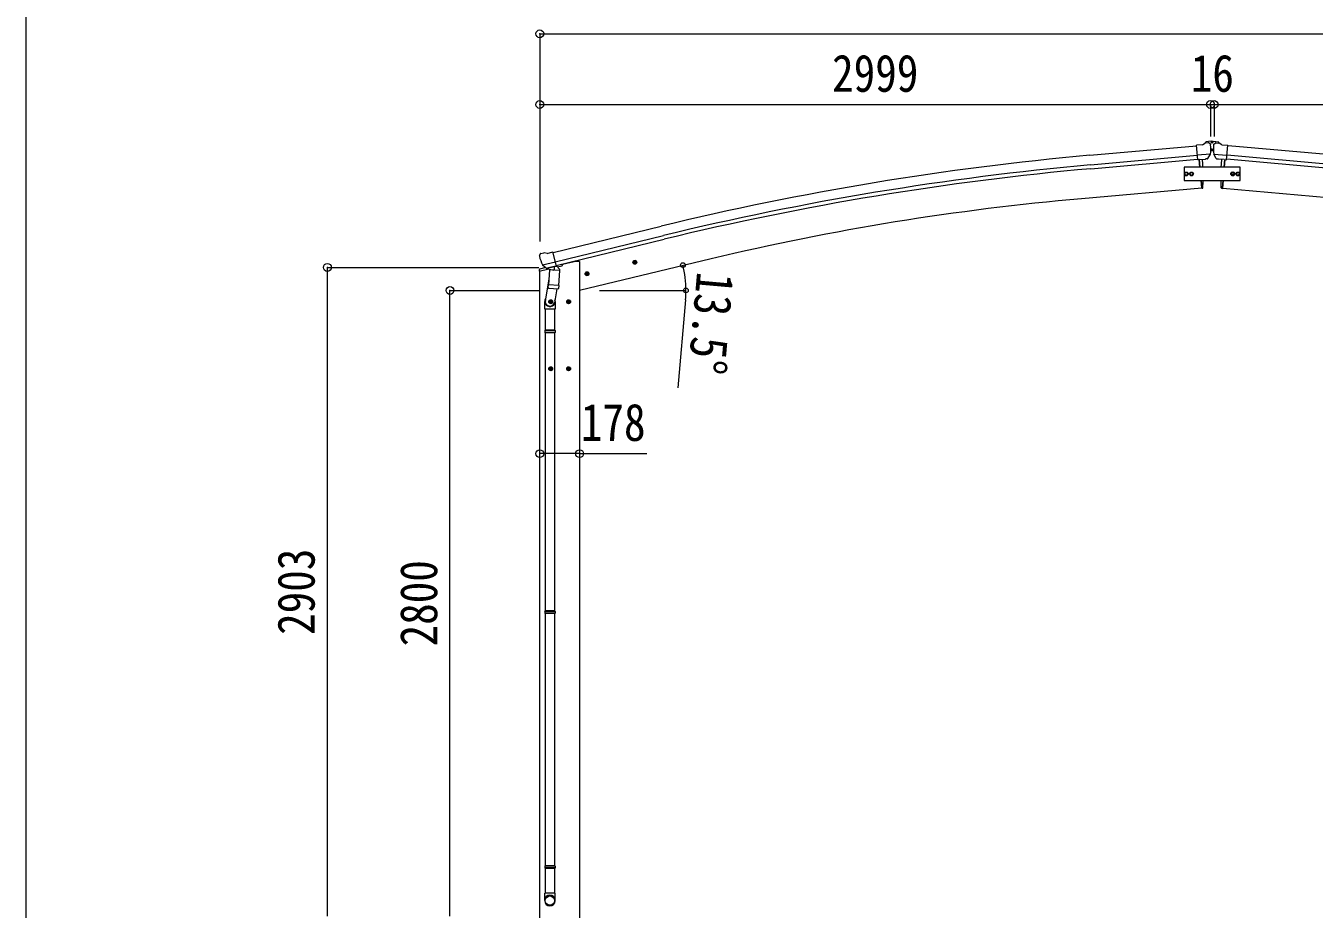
# Model space of a CAD drawing. Units: millimetres at full size. Extents: x -9783 to 33754, y -10064 to 6752.
# Drawn here: x -9783 to -4022, y -4014 to -62 of the extents above; entities that cross this region are included whole.
import ezdxf
from ezdxf.enums import TextEntityAlignment as Align

# ---------------------------------------------------------------- set-up
doc = ezdxf.new("R2010")
doc.units = ezdxf.units.MM
doc.header["$LTSCALE"] = 35
doc.header["$PDMODE"] = 32
doc.header["$PDSIZE"] = 35
for name, color, linetype, lineweight in [('0-1_本体', 4, 'Continuous', 9), ('0-2_部品', 7, 'Continuous', 9), ('0-7_合掌部品', 3, 'Continuous', 9), ('0-A_寸法', 6, 'Continuous', 9), ('F-0_240', 7, 'Continuous', 9)]:
    doc.layers.add(name, color=color, linetype=linetype, lineweight=lineweight)
doc.styles.add('ＭＳ ゴシック', font='')
doc.styles.get('ＭＳ ゴシック').set_extended_font_data('MS Gothic')

msp = doc.modelspace()

# ---------------------------------------------------------------- linework, layer by layer
at = {"layer": '0-1_本体'}
for p, q in [((-5025.66, -641.3), (-4548.33, -598.25)), ((-3929.68, -641.3), (-4407.01, -598.25)), ((-5021.78, -684.28), (-4544.61, -641.25)), ((-5020.27, -701.06), (-4543.1, -658.02)), ((-3935.06, -701.06), (-4412.24, -658.02)), ((-3933.55, -684.28), (-4410.72, -641.25)), ((-4524.62, -788.83), (-5062.57, -835.9)), ((-4430.71, -788.83), (-3892.76, -835.9)), ((-7425.18, -1075.78), (-6942.3, -958.3)), ((-7415.15, -1117.76), (-6932.06, -1000.46)), ((-7411.17, -1134.12), (-6928.09, -1016.82)), ((-7456.68, -1142.66), (-7456.68, -1143.21)), ((-7382.66, -1128.41), (-7330.65, -1115.93)), ((-7306.65, -1115.93), (-7330.65, -1115.93)), ((-6718.56, -1104.74), (-7306.65, -1245.93)), ((-7306.65, -1115.93), (-7306.65, -4595.93)), ((-7484.65, -4595.93), (-7484.65, -1159.37))]:
    msp.add_line(p, q, dxfattribs=at)
at = {"layer": '0-1_本体', "color": 6}
msp.add_line((-7306.65, -1976.11), (-7484.65, -1976.11), dxfattribs=at)
at = {"layer": '0-1_本体'}
for centre, radius, start, end in [((-3849.6, -13695.33), 13106.9, 95.14794, 103.64794), ((-3849.6, -13695.33), 13063.74, 95.14794, 103.64794), ((-3849.6, -13695.33), 13046.9, 95.14794, 103.64794), ((-4083.97, -12098.55), 11305.08, 94.96591, 103.47643)]:
    msp.add_arc(centre, radius, start, end, dxfattribs=at)
at = {"layer": '0-2_部品'}
for p, q in [((-7486.64, -1091.36), (-7486.36, -1092.51)), ((-7482.42, -1082.78), (-7486.28, -1089.08)), ((-7479.32, -1080.53), (-7466.14, -1077.37)), ((-7451.58, -1080.04), (-7464.84, -1077.34)), ((-7451.58, -1080.04), (-7425.65, -1073.82)), ((-7487.21, -1159.98), (-7444.19, -1149.66)), ((-7458.76, -1143.9), (-7484.91, -1150.18)), ((-7472.58, -1131.66), (-7415.08, -1117.86)), ((-7455.73, -1146.57), (-7472.11, -1132.08)), ((-7453.02, -1147.14), (-7445.5, -1145.34)), ((-7452.19, -1147.03), (-7450.66, -1146.67)), ((-7450.66, -1146.67), (-7413.95, -1137.86)), ((-7448.82, -1146.9), (-7448.87, -1147.64)), ((-7448.11, -1148.68), (-7422.3, -1155.11)), ((-7439.42, -1150.84), (-7439.65, -1154.13)), ((-7419.9, -1139.68), (-7420.93, -1154.29)), ((-7413.95, -1137.86), (-7412.42, -1137.49)), ((-7410.87, -1135.38), (-7409.93, -1135.45)), ((-7409.93, -1135.45), (-7396.61, -1150.77)), ((-7405.63, -1140.4), (-7386.49, -1135.8)), ((-7396.61, -1150.77), (-7397.05, -1157.11)), ((-7382.66, -1127.2), (-7382.66, -1130.94)), ((-7069.16, -1122.16), (-7049.71, -1117.5)), ((-7064.6, -1114.39), (-7066.73, -1121.58)), ((-7057.3, -1112.63), (-7064.6, -1114.39)), ((-7057.1, -1129.55), (-7061.77, -1110.11)), ((-7052.13, -1118.08), (-7057.3, -1112.63)), ((-7054.27, -1125.27), (-7052.13, -1118.08)), ((-7487.21, -1153.09), (-7487.21, -1159.98)), ((-7444.14, -1196.09), (-7460.05, -1292.26)), ((-7441.2, -1154.02), (-7445.87, -1220.86)), ((-7395.51, -1157.22), (-7441.2, -1154.02)), ((-7400.18, -1224.06), (-7395.51, -1157.22)), ((-7283.09, -1173.53), (-7263.64, -1168.86)), ((-7278.53, -1165.75), (-7280.66, -1172.94)), ((-7271.23, -1163.99), (-7278.53, -1165.75)), ((-7271.03, -1180.91), (-7275.7, -1161.47)), ((-7266.07, -1169.44), (-7271.23, -1163.99)), ((-7268.2, -1176.64), (-7266.07, -1169.44)), ((-7446.73, -1233.33), (-7445.86, -1220.86)), ((-7446.33, -1234.68), (-7446.34, -1234.68)), ((-7400.18, -1224.06), (-7445.87, -1220.86)), ((-7444.89, -1235.46), (-7403.19, -1238.38)), ((-7408.62, -1238), (-7419.35, -1301.59)), ((-7400.2, -1224.05), (-7401.08, -1236.75)), ((-7462.2, -1329.43), (-7462.2, -1295.07)), ((-7425.65, -1296.17), (-7445.65, -1296.17)), ((-7435.65, -1288.66), (-7442.15, -1292.41)), ((-7442.15, -1292.41), (-7442.15, -1299.92)), ((-7442.15, -1299.92), (-7435.65, -1303.67)), ((-7435.65, -1306.17), (-7435.65, -1286.17)), ((-7429.15, -1292.41), (-7435.65, -1288.66)), ((-7416.2, -1294.77), (-7416.2, -1329.43)), ((-7345.65, -1296.17), (-7365.65, -1296.17)), ((-7355.65, -1288.66), (-7362.15, -1292.41)), ((-7362.15, -1292.41), (-7362.15, -1299.92)), ((-7362.15, -1299.92), (-7355.65, -1303.67)), ((-7355.65, -1306.17), (-7355.65, -1286.17)), ((-7349.15, -1292.41), (-7355.65, -1288.66)), ((-7416.2, -1329.43), (-7462.2, -1329.43)), ((-7460.2, -1329.43), (-7460.2, -1423.43)), ((-7418.2, -1329.43), (-7418.2, -1423.43)), ((-7462.2, -1425.43), (-7461.2, -1423.43)), ((-7416.2, -1425.43), (-7462.2, -1425.43)), ((-7416.2, -1433.43), (-7462.2, -1433.43)), ((-7417.2, -1423.43), (-7461.2, -1423.43)), ((-7417.2, -1435.43), (-7461.2, -1435.43)), ((-7460.2, -1435.43), (-7460.2, -2679.61)), ((-7418.2, -1435.43), (-7418.2, -2679.61)), ((-7416.2, -1425.43), (-7417.2, -1423.43)), ((-7416.2, -1433.43), (-7417.2, -1435.43)), ((-7416.2, -1425.43), (-7416.2, -1433.43)), ((-7425.65, -1596.17), (-7445.65, -1596.17)), ((-7435.65, -1588.66), (-7442.15, -1592.41)), ((-7442.15, -1592.41), (-7442.15, -1599.92)), ((-7442.15, -1599.92), (-7435.65, -1603.67)), ((-7435.65, -1606.17), (-7435.65, -1586.17)), ((-7429.15, -1592.41), (-7435.65, -1588.66)), ((-7345.65, -1596.17), (-7365.65, -1596.17)), ((-7355.65, -1588.66), (-7362.15, -1592.41)), ((-7362.15, -1592.41), (-7362.15, -1599.92)), ((-7362.15, -1599.92), (-7355.65, -1603.67)), ((-7355.65, -1606.17), (-7355.65, -1586.17)), ((-7349.15, -1592.41), (-7355.65, -1588.66)), ((-7462.2, -2681.61), (-7461.2, -2679.61)), ((-7416.2, -2681.61), (-7462.2, -2681.61)), ((-7416.2, -2689.61), (-7462.2, -2689.61)), ((-7417.2, -2679.61), (-7461.2, -2679.61)), ((-7417.2, -2691.61), (-7461.2, -2691.61)), ((-7460.2, -2691.61), (-7460.2, -3819.8)), ((-7418.2, -2691.61), (-7418.2, -3819.8)), ((-7416.2, -2681.61), (-7417.2, -2679.61)), ((-7416.2, -2689.61), (-7417.2, -2691.61)), ((-7416.2, -2681.61), (-7416.2, -2689.61)), ((-7462.2, -3821.8), (-7461.2, -3819.8)), ((-7416.2, -3821.8), (-7462.2, -3821.8)), ((-7416.2, -3829.8), (-7462.2, -3829.8)), ((-7417.2, -3819.8), (-7461.2, -3819.8)), ((-7417.2, -3831.8), (-7461.2, -3831.8)), ((-7460.2, -3831.8), (-7460.2, -3941.8)), ((-7418.2, -3831.8), (-7418.2, -3941.8)), ((-7416.2, -3821.8), (-7417.2, -3819.8)), ((-7416.2, -3829.8), (-7417.2, -3831.8)), ((-7416.2, -3821.8), (-7416.2, -3829.8)), ((-7462.2, -3975.94), (-7462.2, -3941.8)), ((-7416.2, -3941.8), (-7462.2, -3941.8)), ((-7416.2, -3975.94), (-7416.2, -3941.8))]:
    msp.add_line(p, q, dxfattribs=at)
for points in [[(-7420.22, -1139.27), (-7410.5, -1136.93), (-7425.65, -1073.82)], [(-7472.85, -1131.09), (-7472.27, -1131.93), (-7472.11, -1132.08)], [(-7420.22, -1139.27), (-7420.46, -1139.42), (-7445.22, -1145.36), (-7445.5, -1145.34)], [(-7066.73, -1121.58), (-7061.56, -1127.03), (-7054.27, -1125.27)], [(-7280.66, -1172.94), (-7275.5, -1178.39), (-7268.2, -1176.64)], [(-7435.65, -1303.67), (-7429.15, -1299.92), (-7429.15, -1292.41)], [(-7355.65, -1303.67), (-7349.15, -1299.92), (-7349.15, -1292.41)], [(-7462.2, -1425.43), (-7462.2, -1433.43), (-7461.2, -1435.43)], [(-7435.65, -1603.67), (-7429.15, -1599.92), (-7429.15, -1592.41)], [(-7355.65, -1603.67), (-7349.15, -1599.92), (-7349.15, -1592.41)], [(-7462.2, -2681.61), (-7462.2, -2689.61), (-7461.2, -2691.61)], [(-7462.2, -3821.8), (-7462.2, -3829.8), (-7461.2, -3831.8)]]:
    msp.add_lwpolyline(points, dxfattribs=at)
for centre, radius in [((-7059.43, -1119.83), 8.5), ((-7059.43, -1119.83), 7.7), ((-7059.43, -1119.83), 6.5), ((-7273.37, -1171.19), 8.5), ((-7273.37, -1171.19), 7.7), ((-7273.37, -1171.19), 6.5), ((-7435.65, -1296.17), 8.5), ((-7435.65, -1296.17), 7.7), ((-7435.65, -1296.17), 6.5), ((-7355.65, -1296.17), 8.5), ((-7355.65, -1296.17), 7.7), ((-7355.65, -1296.17), 6.5), ((-7435.65, -1596.17), 8.5), ((-7435.65, -1596.17), 7.7), ((-7435.65, -1596.17), 6.5), ((-7355.65, -1596.17), 8.5), ((-7355.65, -1596.17), 7.7), ((-7355.65, -1596.17), 6.5)]:
    msp.add_circle(centre, radius, dxfattribs=at)
for centre, radius, start, end in [((-7289.56, -1045.26), 202.4, 193.5, 205.09125), ((-7478.16, -1085.39), 5, 103.5, 148.5), ((-7465.44, -1080.28), 3, 78.5, 103.5), ((-7484.21, -1153.09), 3, 103.5, 180), ((-7452.3, -1146.55), 0.5, 248.23754, 283.5), ((-7449.32, -1146.86), 0.5, 356, 103.5), ((-7447.87, -1147.71), 1, 176, 256), ((-7419.31, -1139.76), 0.604, 100.59842, 172.20595), ((-7412.54, -1137), 0.5, 283.5, 318.76246), ((-7387.66, -1130.94), 5, 283.5, 0), ((-7421.95, -1154.14), 1.03, 250.03897, 351.96569), ((-7444.79, -1233.5), 1.95, 175.04017, 217.47766), ((-7444.75, -1233.47), 2, 217.40962, 266), ((-7403.05, -1236.39), 2, 266, 349.46843), ((-7432.2, -1295.07), 30, 177.45142, 180)]:
    msp.add_arc(centre, radius, start, end, dxfattribs=at)
for centre, major_axis, ratio, start_param, end_param in [((-7483.72, -1090.64), (-1.57, -2.57), 0.99628, 4.712389, 5.4996506), ((-7453.74, -1144.32), (-0.73, -2.92), 0.997631, 5.8041905, 6.6006116), ((-7453.69, -1144.09), (2.63, 3.16), 0.650902, 4.0958226, 4.1686332), ((-7453.72, -1144.22), (-0.73, -2.92), 0.997631, 0.3902369, 0.4789948), ((-7439.2, -1294.77), (23, 0), 0.996195, 2.5560258, 6.5663028), ((-7439.2, -1294.77), (21, 0), 0.996195, 2.9349147, 5.9512394), ((-7439.2, -3974.2), (-23, 0), 0.996195, 3.1415927, 6.2831853), ((-7439.2, -3975.94), (-23, 0), 0.996195, 3.1415927, 6.2831853), ((-7439.2, -3975.94), (0, -23.43), 0.981806, 4.712389, 7.8539816)]:
    msp.add_ellipse(centre, major_axis=major_axis, ratio=ratio, start_param=start_param, end_param=end_param, dxfattribs=at)
msp.add_ellipse((-7439.2, -3975.94), major_axis=(21, 0), ratio=0.996195, dxfattribs=at)
at = {"layer": '0-7_合掌部品'}
for p, q in [((-4521.94, -593.86), (-4548.51, -596.18)), ((-4542.85, -660.84), (-4548.51, -596.18)), ((-4521.94, -593.86), (-4510.22, -587.09)), ((-4495.32, -585.51), (-4508.98, -586.7)), ((-4482.39, -578.53), (-4506.52, -580.64)), ((-4486.18, -591.26), (-4491.67, -586.66)), ((-4485.12, -593.3), (-4485, -594.64)), ((-4484.4, -620.03), (-4472.37, -620.03)), ((-4482.39, -578.53), (-4474.39, -578.53)), ((-4477.13, -583.25), (-4476.29, -583.25)), ((-4477.13, -615.95), (-4476.29, -615.95)), ((-4474.39, -578.53), (-4450.25, -580.64)), ((-4471.74, -593.3), (-4471.86, -594.64)), ((-4470.68, -591.26), (-4465.19, -586.66)), ((-4461.54, -585.51), (-4447.88, -586.7)), ((-4446.89, -586.46), (-4450.25, -580.64)), ((-4446.89, -586.96), (-4446.89, -586.46)), ((-4434.92, -593.86), (-4446.64, -587.09)), ((-4434.92, -593.86), (-4408.35, -596.18)), ((-4414.01, -660.84), (-4408.35, -596.18)), ((-4485.64, -636.15), (-4544.56, -641.3)), ((-4532.89, -659.97), (-4542.85, -660.84)), ((-4535.88, -660.23), (-4532.87, -694.58)), ((-4532.87, -694.58), (-4535.88, -660.23)), ((-4499.28, -657.03), (-4506.99, -657.71)), ((-4496.89, -655.63), (-4485.96, -636.7)), ((-4471.21, -636.15), (-4412.3, -641.3)), ((-4459.96, -655.63), (-4470.9, -636.7)), ((-4457.58, -657.03), (-4449.87, -657.71)), ((-4420.98, -660.23), (-4423.99, -694.58)), ((-4423.99, -694.58), (-4420.98, -660.23)), ((-4423.97, -659.97), (-4414.01, -660.84)), ((-4527.62, -754.58), (-4524.62, -788.83)), ((-4524.82, -786.56), (-4527.62, -754.58)), ((-4524.58, -789.33), (-4524.82, -786.56)), ((-4521.97, -788.94), (-4524.58, -789.33)), ((-4434.89, -788.94), (-4432.28, -789.33)), ((-4432.28, -789.33), (-4432.03, -786.56)), ((-4429.24, -754.58), (-4432.23, -788.83)), ((-4432.03, -786.56), (-4429.24, -754.58))]:
    msp.add_line(p, q, dxfattribs=at)
for points in [[(-4509.89, -586.93), (-4509.89, -586.46), (-4506.52, -580.64)], [(-4479.65, -582.41), (-4480.49, -582.41), (-4480.49, -583.25), (-4479.65, -583.25)], [(-4479.65, -615.11), (-4480.49, -615.11), (-4480.49, -615.95), (-4479.65, -615.95)], [(-4477.97, -581.57), (-4477.97, -580.73), (-4478.81, -580.73), (-4478.81, -581.57)], [(-4478.81, -584.09), (-4478.81, -584.93), (-4477.97, -584.93), (-4477.97, -584.09)], [(-4477.97, -614.27), (-4477.97, -613.43), (-4478.81, -613.43), (-4478.81, -614.27)], [(-4478.81, -616.79), (-4478.81, -617.63), (-4477.97, -617.63), (-4477.97, -616.79)], [(-4476.29, -583.25), (-4476.29, -582.41), (-4477.13, -582.41)], [(-4476.29, -615.95), (-4476.29, -615.11), (-4477.13, -615.11)], [(-4532.89, -659.97), (-4532.62, -660.04), (-4507.24, -657.82), (-4506.99, -657.71)], [(-4519.42, -694.58), (-4520.01, -681.03), (-4521.51, -659.07)], [(-4485.57, -635.52), (-4485.86, -636.5), (-4485.96, -636.7)], [(-4471.29, -635.52), (-4471, -636.5), (-4470.9, -636.7)], [(-4423.97, -659.97), (-4424.24, -660.04), (-4449.62, -657.82), (-4449.87, -657.71)], [(-4437.44, -694.58), (-4436.85, -681.03), (-4435.35, -659.07)], [(-4519.43, -786.11), (-4518.59, -760.48), (-4518.55, -754.58)], [(-4437.43, -786.11), (-4438.27, -760.48), (-4438.31, -754.58)]]:
    msp.add_lwpolyline(points, dxfattribs=at)
for points in [[(-4353.41, -754.58), (-4353.41, -694.58), (-4603.41, -694.58), (-4603.41, -754.58)], [(-4601.42, -724.58), (-4597.67, -718.08), (-4590.16, -718.08), (-4586.41, -724.58), (-4590.16, -731.08), (-4597.67, -731.08)], [(-4577.92, -724.58), (-4574.17, -718.08), (-4566.66, -718.08), (-4562.91, -724.58), (-4566.66, -731.08), (-4574.17, -731.08)], [(-4378.91, -724.58), (-4382.66, -718.08), (-4390.17, -718.08), (-4393.92, -724.58), (-4390.17, -731.08), (-4382.66, -731.08)], [(-4355.41, -724.58), (-4359.16, -718.08), (-4366.67, -718.08), (-4370.42, -724.58), (-4366.67, -731.08), (-4359.16, -731.08)]]:
    msp.add_lwpolyline(points, close=True, dxfattribs=at)
for centre, radius in [((-4478.39, -582.83), 3.5), ((-4478.39, -615.53), 3.5), ((-4593.91, -724.58), 8.5), ((-4593.91, -724.58), 7.7), ((-4593.91, -724.58), 6.5), ((-4570.41, -724.58), 8.5), ((-4570.41, -724.58), 7.7), ((-4570.41, -724.58), 6.5), ((-4386.41, -724.58), 8.5), ((-4386.41, -724.58), 7.7), ((-4386.41, -724.58), 6.5), ((-4386.21, -721.69), 6.5), ((-4362.91, -724.58), 8.5), ((-4362.91, -724.58), 7.7), ((-4362.91, -724.58), 6.5)]:
    msp.add_circle(centre, radius, dxfattribs=at)
for centre, radius, start, end in [((-4508.72, -589.69), 3, 95, 120), ((-4494.88, -590.49), 5, 50.00648, 94.99352), ((-4686.63, -612.28), 202.4, 353.4085, 5), ((-4479.65, -581.57), 0.84, 270, 0), ((-4479.65, -584.09), 0.84, 0, 90), ((-4479.65, -614.27), 0.84, 270, 0), ((-4479.65, -616.79), 0.84, 0, 90), ((-4477.13, -581.57), 0.84, 180, 270), ((-4477.13, -584.09), 0.84, 90, 180), ((-4477.13, -614.27), 0.84, 180, 270), ((-4477.13, -616.79), 0.84, 90, 180), ((-4270.23, -612.28), 202.4, 175, 186.5915), ((-4461.98, -590.49), 5, 85.00648, 129.99352), ((-4448.14, -589.69), 3, 60, 85), ((-4522.41, -785.98), 3, 278.50322, 357.46219), ((-4434.44, -785.98), 3, 182.53781, 261.49678)]:
    msp.add_arc(centre, radius, start, end, dxfattribs=at)
for centre, major_axis, ratio, start_param, end_param in [((-4480.79, -589.26), (-15.35, 3.44), 0.101033, 5.9751426, 5.9753737), ((-4488.11, -593.56), (2.71, -1.31), 0.997474, 0.5366567, 1.3225652), ((-4468.74, -593.56), (-2.71, -1.31), 0.997474, 4.9606201, 5.7465286), ((-4476.07, -589.26), (15.35, 3.44), 0.101033, 0.3078116, 0.3080427), ((-4499.55, -654.04), (1.62, -2.54), 0.997631, 5.8041905, 5.8929484), ((-4499.62, -653.93), (-3.5, 2.17), 0.650902, 2.1145521, 2.1873627), ((-4499.49, -654.13), (1.62, -2.54), 0.997631, 5.965759, 6.7621801), ((-4457.36, -654.13), (-1.62, -2.54), 0.997631, 5.8041905, 6.6006116), ((-4457.24, -653.93), (3.5, 2.17), 0.650902, 4.0958226, 4.1686332), ((-4457.31, -654.04), (-1.62, -2.54), 0.997631, 0.3902369, 0.4789948)]:
    msp.add_ellipse(centre, major_axis=major_axis, ratio=ratio, start_param=start_param, end_param=end_param, dxfattribs=at)
at = {"layer": '0-A_寸法'}
for p, q in [((-7484.65, -97.57), (-7484.65, -414.19)), ((-7484.65, -97.57), (-1470.68, -97.57)), ((-7484.65, -414.19), (-7484.65, -1026.41)), ((-7484.65, -414.19), (-4485.65, -414.19)), ((-4485.65, -414.19), (-4485.65, -557.72)), ((-4485.65, -414.19), (-4485.65, -557.72)), ((-4485.65, -414.19), (-4469.65, -414.19)), ((-4469.65, -414.19), (-4469.65, -557.72)), ((-4469.65, -414.19), (-1470.68, -414.19)), ((-8434.22, -1142.93), (-7489.14, -1142.93)), ((-8434.22, -4045.93), (-8434.22, -1142.93)), ((-7886.25, -1245.93), (-7489.14, -1245.93)), ((-7886.25, -4045.93), (-7886.25, -1245.93)), ((-7217.15, -1245.93), (-6830.29, -1245.93)), ((-6833.15, -1288.39), (-6867.51, -1680.88)), ((-7306.65, -1976.11), (-7006.65, -1976.11))]:
    msp.add_line(p, q, dxfattribs=at)
for centre in [(-6844.75, -1132.27), (-6831.29, -1245.93)]:
    msp.add_circle(centre, 10.62, dxfattribs=at)
for start, end in [(0, 13.5), (354.99678, 0)]:
    msp.add_arc((-7318.15, -1245.93), 486.86, start, end, dxfattribs=at)
for p in [(-7484.65, -97.57), (-7484.65, -414.19), (-4485.65, -414.19), (-4469.65, -414.19), (-8434.22, -1142.93), (-7886.25, -1245.93), (-7484.65, -1976.11), (-7306.65, -1976.11)]:
    msp.add_point(p, dxfattribs=at)
at = {"layer": 'F-0_240', "color": 5}
msp.add_line((-9783.03, 6751.9), (-9783.03, -6828.1), dxfattribs=at)

# ---------------------------------------------------------------- texts
at = {"layer": '0-A_寸法', "color": 7, "style": 'ＭＳ ゴシック', "width": 0.85}
for s, p in [('2999', (-6177.65, -407.19)), ('16', (-4573.9, -407.19)), ('178', (-7301.02, -1969.11))]:
    msp.add_text(s, height=166.8, dxfattribs=at).set_placement(p, align=Align.BOTTOM_LEFT)
for s, rotation, p in [('13.5°', 264.997, (-6830.7, -1154.34)), ('2903', 90, (-8441.22, -2786.93)), ('2800', 90, (-7893.25, -2838.43))]:
    msp.add_text(s, height=166.8, rotation=rotation, dxfattribs=at).set_placement(p, align=Align.BOTTOM_LEFT)

doc.saveas('drawing.dxf')
